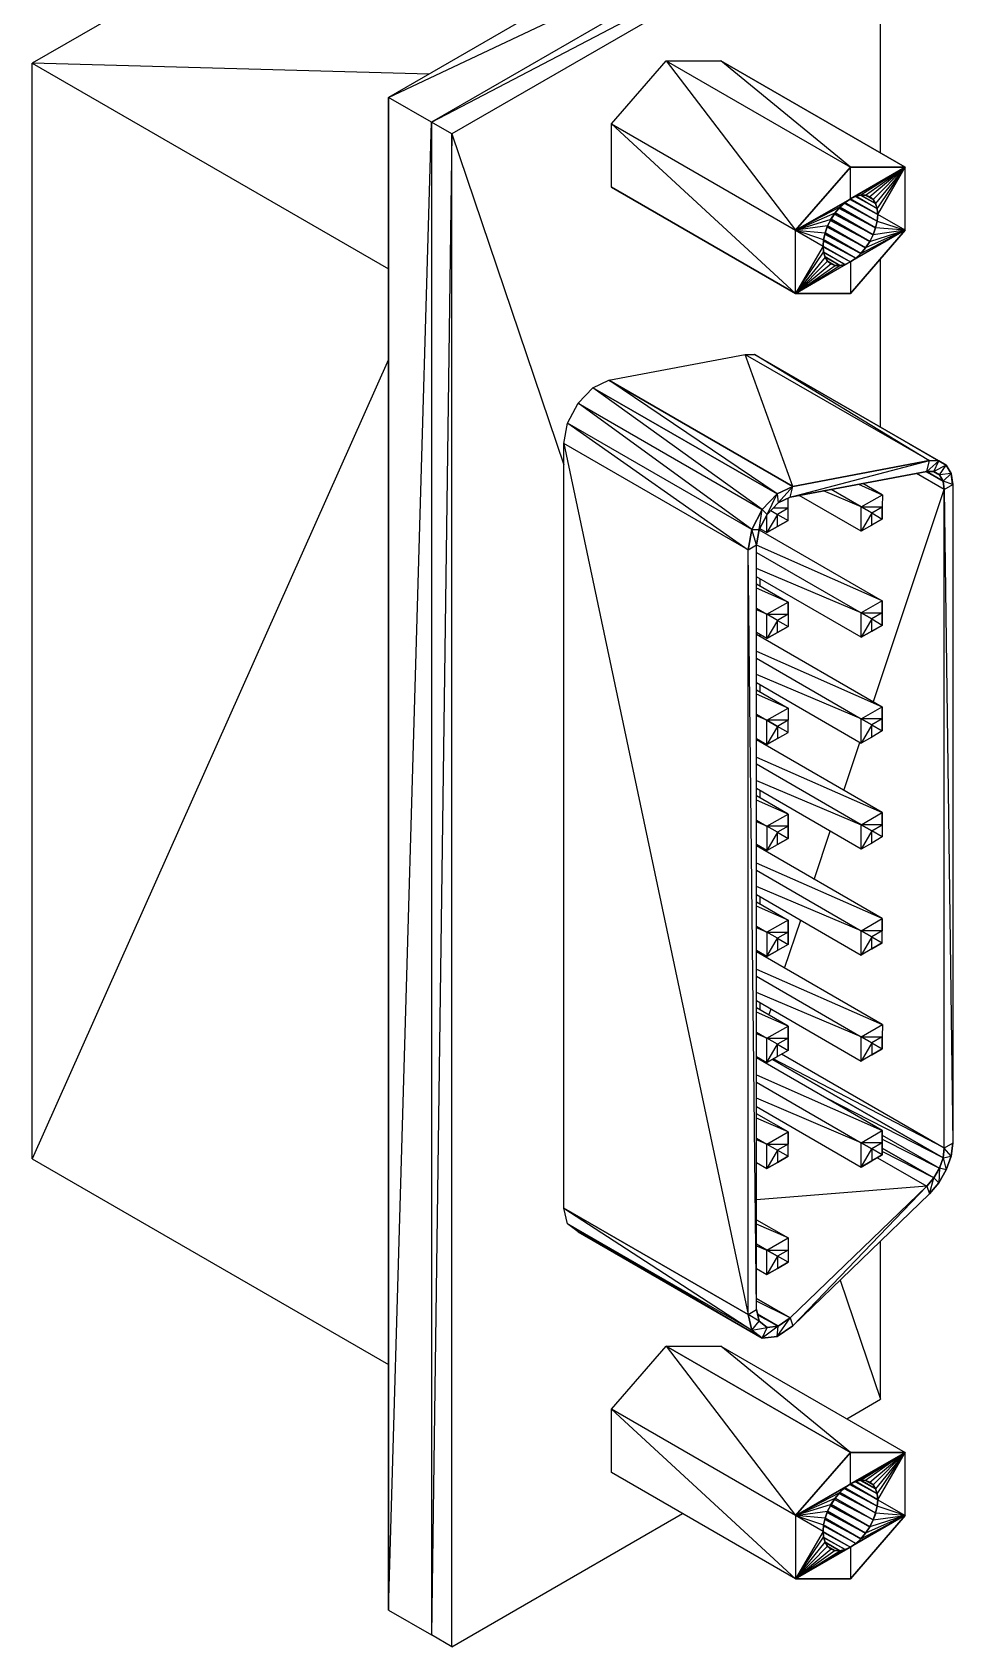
# Model space of a CAD drawing. Header units: millimetres. Extents: x -3 to 395, y 18 to 269.
# Drawn here: x 363.73 to 383.36, y 17.91 to 52.35 of the extents above; entities that cross this region are included whole.
import ezdxf

# ---------------------------------------------------------------- set-up
doc = ezdxf.new("R2010")
doc.units = ezdxf.units.MM

msp = doc.modelspace()

# ---------------------------------------------------------------- linework, layer by layer
at = {"color": 7, "linetype": 'Continuous', "lineweight": 25}
for p, q in [((371.276, 56.043), (363.734, 51.689)), ((371.33, 50.96), (381.386, 55.71)), ((379.557, 55.71), (371.33, 50.96)), ((381.386, 55.71), (372.244, 50.433)), ((372.244, 50.433), (381.822, 55.458)), ((381.822, 55.458), (372.68, 50.181)), ((381.822, 49.777), (381.822, 55.458)), ((363.734, 51.689), (371.33, 47.304)), ((363.734, 28.314), (363.734, 51.689)), ((372.196, 51.46), (363.734, 51.689)), ((376.084, 50.394), (377.251, 51.741)), ((377.251, 51.741), (380.012, 48.126)), ((377.251, 51.741), (381.179, 49.474)), ((377.252, 51.741), (378.419, 51.741)), ((382.347, 49.474), (378.419, 51.741)), ((378.419, 51.741), (378.419, 51.741)), ((381.179, 49.474), (378.419, 51.741)), ((378.419, 51.741), (382.346, 49.474)), ((371.33, 50.96), (371.33, 46.512)), ((372.244, 50.433), (371.33, 50.96)), ((371.33, 18.689), (371.33, 50.96)), ((371.33, 18.689), (372.244, 50.433)), ((372.68, 50.181), (372.244, 50.433)), ((372.244, 50.433), (372.244, 18.161)), ((380.012, 46.778), (376.084, 50.394)), ((376.084, 50.394), (380.012, 48.126)), ((376.084, 49.045), (376.084, 50.394)), ((372.68, 50.181), (372.244, 18.161)), ((372.68, 50.181), (375.069, 43.126)), ((372.68, 17.909), (372.68, 50.181)), ((380.012, 48.126), (381.18, 49.474)), ((381.179, 49.474), (380.012, 48.126)), ((381.18, 49.474), (381.179, 49.474)), ((381.18, 49.474), (381.179, 49.474)), ((382.347, 49.474), (381.18, 48.8)), ((381.18, 48.8), (381.18, 49.474)), ((381.18, 49.474), (382.347, 49.474)), ((382.347, 49.473), (381.18, 49.474)), ((382.347, 49.474), (381.293, 48.853)), ((382.347, 49.474), (381.403, 48.877)), ((381.503, 48.873), (382.347, 49.474)), ((382.347, 49.474), (381.592, 48.84)), ((381.665, 48.78), (382.347, 49.474)), ((382.347, 49.474), (381.718, 48.695)), ((381.752, 48.587), (382.347, 49.474)), ((381.763, 48.462), (382.347, 49.474)), ((382.347, 49.474), (382.346, 49.474)), ((382.347, 48.126), (382.347, 49.474)), ((376.084, 49.045), (380.012, 46.777)), ((376.088, 49.043), (376.084, 49.045)), ((380.012, 46.778), (376.084, 49.045)), ((376.085, 49.045), (376.084, 49.045)), ((380.707, 48.928), (380.707, 48.928)), ((380.707, 48.928), (380.707, 48.928)), ((380.715, 48.937), (380.715, 48.937)), ((380.791, 49.024), (380.79, 49.025)), ((380.797, 49.032), (380.797, 49.032)), ((380.859, 49.103), (380.859, 49.104)), ((380.865, 49.11), (380.864, 49.11)), ((380.91, 49.162), (380.91, 49.162)), ((380.914, 49.167), (380.914, 49.167)), ((380.941, 49.198), (380.941, 49.198)), ((380.942, 49.2), (380.942, 49.2)), ((380.951, 49.21), (380.952, 49.21)), ((380.951, 49.21), (380.951, 49.21)), ((380.012, 48.126), (381.18, 48.8)), ((381.066, 48.721), (380.012, 48.126)), ((380.956, 48.619), (380.012, 48.126)), ((380.401, 48.575), (380.401, 48.575)), ((380.401, 48.575), (380.401, 48.575)), ((380.411, 48.586), (380.411, 48.586)), ((380.509, 48.699), (380.509, 48.699)), ((380.518, 48.709), (380.518, 48.71)), ((380.612, 48.818), (380.612, 48.818)), ((380.612, 48.818), (380.612, 48.818)), ((380.62, 48.828), (380.62, 48.828)), ((380.855, 48.499), (380.956, 48.619)), ((380.956, 48.619), (380.855, 48.499)), ((380.936, 48.595), (381.718, 48.178)), ((381.066, 48.721), (380.956, 48.619)), ((380.956, 48.619), (381.066, 48.721)), ((381.718, 48.178), (380.956, 48.619)), ((380.956, 48.619), (381.718, 48.178)), ((381.046, 48.702), (381.752, 48.324)), ((381.752, 48.324), (381.065, 48.721)), ((381.065, 48.721), (381.752, 48.324)), ((381.18, 48.8), (381.066, 48.721)), ((381.066, 48.721), (381.18, 48.8)), ((381.161, 48.787), (381.763, 48.462)), ((381.179, 48.8), (381.18, 48.8)), ((381.179, 48.8), (381.18, 48.8)), ((381.763, 48.462), (381.179, 48.799)), ((381.179, 48.799), (381.763, 48.462)), ((381.293, 48.853), (381.18, 48.8)), ((381.18, 48.8), (381.293, 48.853)), ((381.748, 48.59), (381.279, 48.846)), ((381.403, 48.877), (381.293, 48.853)), ((381.293, 48.853), (381.403, 48.877)), ((381.293, 48.853), (381.293, 48.853)), ((381.293, 48.853), (381.293, 48.853)), ((381.752, 48.587), (381.293, 48.852)), ((381.393, 48.875), (381.717, 48.695)), ((381.718, 48.695), (381.402, 48.877)), ((381.503, 48.873), (381.403, 48.877)), ((381.403, 48.877), (381.403, 48.877)), ((381.403, 48.877), (381.503, 48.873)), ((381.403, 48.877), (381.403, 48.877)), ((381.664, 48.78), (381.498, 48.874)), ((381.592, 48.84), (381.503, 48.873)), ((381.503, 48.873), (381.664, 48.78)), ((381.503, 48.873), (381.592, 48.84)), ((381.503, 48.873), (381.503, 48.873)), ((381.503, 48.873), (381.503, 48.873)), ((381.665, 48.78), (381.505, 48.872)), ((381.592, 48.841), (381.665, 48.78)), ((381.665, 48.78), (381.592, 48.84)), ((381.664, 48.78), (381.718, 48.695)), ((381.718, 48.695), (381.665, 48.78)), ((381.718, 48.695), (381.752, 48.587)), ((381.752, 48.587), (381.718, 48.695)), ((381.752, 48.587), (381.763, 48.462)), ((381.763, 48.462), (381.752, 48.587)), ((380.012, 48.126), (380.855, 48.499)), ((380.012, 48.126), (380.767, 48.364)), ((380.694, 48.22), (380.012, 48.126)), ((380.095, 48.222), (380.095, 48.222)), ((380.095, 48.222), (380.095, 48.222)), ((380.107, 48.236), (380.107, 48.236)), ((380.19, 48.332), (380.19, 48.332)), ((380.202, 48.345), (380.202, 48.345)), ((380.294, 48.451), (380.294, 48.451)), ((380.294, 48.451), (380.294, 48.451)), ((380.304, 48.463), (380.304, 48.463)), ((380.64, 48.072), (380.694, 48.22)), ((380.694, 48.22), (380.64, 48.072)), ((380.694, 48.22), (380.767, 48.364)), ((380.767, 48.364), (380.694, 48.22)), ((380.694, 48.22), (381.503, 47.752)), ((380.694, 48.22), (380.694, 48.22)), ((380.694, 48.22), (380.694, 48.22)), ((381.503, 47.752), (380.694, 48.22)), ((381.592, 47.887), (380.751, 48.334)), ((380.766, 48.364), (380.855, 48.499)), ((380.855, 48.499), (380.767, 48.364)), ((380.767, 48.364), (381.592, 47.887)), ((381.592, 47.887), (380.767, 48.364)), ((381.664, 48.032), (380.837, 48.471)), ((380.855, 48.499), (381.664, 48.032)), ((380.855, 48.499), (380.855, 48.499)), ((380.855, 48.499), (380.855, 48.499)), ((381.665, 48.031), (380.855, 48.499)), ((381.117, 48.348), (381.117, 48.348)), ((381.565, 48.267), (381.565, 48.267)), ((381.718, 48.178), (381.752, 48.324)), ((381.752, 48.324), (381.718, 48.178)), ((381.763, 48.462), (381.752, 48.324)), ((381.752, 48.324), (381.763, 48.462)), ((381.752, 48.324), (382.347, 48.126)), ((382.347, 48.126), (381.763, 48.462)), ((380.012, 48.126), (380.596, 47.788)), ((380.012, 46.778), (380.012, 48.126)), ((380.012, 48.126), (380.64, 48.072)), ((380.607, 47.926), (380.012, 48.126)), ((380.596, 47.788), (380.607, 47.926)), ((380.607, 47.926), (380.596, 47.788)), ((380.605, 47.903), (381.293, 47.531)), ((380.64, 48.072), (380.607, 47.926)), ((380.607, 47.926), (380.64, 48.072)), ((381.293, 47.531), (380.607, 47.927)), ((380.607, 47.927), (381.293, 47.531)), ((380.607, 47.926), (380.607, 47.926)), ((380.634, 48.045), (381.403, 47.632)), ((381.403, 47.632), (380.64, 48.073)), ((380.64, 48.073), (381.403, 47.632)), ((380.64, 48.072), (380.64, 48.072)), ((381.503, 47.752), (380.683, 48.19)), ((381.179, 46.778), (382.347, 48.126)), ((382.347, 48.126), (381.18, 47.452)), ((382.347, 48.126), (381.18, 46.777)), ((381.293, 47.531), (382.347, 48.126)), ((381.403, 47.632), (382.347, 48.126)), ((382.347, 48.126), (381.503, 47.752)), ((381.503, 47.752), (381.592, 47.887)), ((381.592, 47.887), (381.503, 47.752)), ((381.592, 47.887), (382.347, 48.126)), ((381.664, 48.032), (381.592, 47.887)), ((381.592, 47.887), (381.665, 48.031)), ((381.665, 48.031), (381.718, 48.178)), ((381.718, 48.178), (381.665, 48.031)), ((382.347, 48.126), (381.665, 48.031)), ((382.347, 48.126), (381.718, 48.178)), ((380.596, 47.788), (380.012, 46.778)), ((380.012, 46.778), (380.607, 47.663)), ((380.64, 47.556), (380.012, 46.778)), ((380.596, 47.789), (381.18, 47.452)), ((380.607, 47.663), (380.596, 47.788)), ((380.596, 47.788), (380.596, 47.788)), ((380.596, 47.788), (380.607, 47.663)), ((380.596, 47.788), (380.596, 47.788)), ((380.597, 47.771), (381.18, 47.452)), ((380.607, 47.664), (381.066, 47.399)), ((380.64, 47.556), (380.607, 47.663)), ((380.607, 47.663), (380.64, 47.556)), ((381.066, 47.399), (380.61, 47.652)), ((380.956, 47.374), (380.64, 47.557)), ((380.64, 47.556), (380.956, 47.374)), ((380.694, 47.471), (380.64, 47.556)), ((380.64, 47.556), (380.694, 47.471)), ((380.955, 47.374), (380.644, 47.55)), ((381.18, 47.452), (381.293, 47.531)), ((381.293, 47.53), (381.18, 47.452)), ((381.403, 47.632), (381.293, 47.531)), ((381.293, 47.531), (381.403, 47.632)), ((381.504, 47.752), (381.403, 47.632)), ((381.403, 47.632), (381.503, 47.752)), ((380.012, 46.778), (380.694, 47.471)), ((381.18, 47.452), (380.012, 46.778)), ((380.767, 47.411), (380.012, 46.778)), ((380.012, 46.778), (381.066, 47.399)), ((380.012, 46.778), (380.855, 47.378)), ((380.012, 46.778), (380.956, 47.374)), ((380.693, 47.472), (380.855, 47.378)), ((380.766, 47.411), (380.694, 47.471)), ((380.694, 47.471), (380.767, 47.411)), ((380.855, 47.378), (380.695, 47.47)), ((380.855, 47.378), (380.767, 47.411)), ((380.767, 47.411), (380.855, 47.378)), ((380.855, 47.378), (380.853, 47.379)), ((380.956, 47.374), (380.855, 47.378)), ((380.855, 47.378), (380.956, 47.374)), ((380.956, 47.374), (381.066, 47.399)), ((381.066, 47.399), (380.956, 47.374)), ((381.066, 47.399), (381.18, 47.452)), ((381.18, 47.452), (381.066, 47.399)), ((381.066, 47.399), (381.066, 47.399)), ((381.18, 47.452), (381.179, 47.452)), ((381.18, 47.452), (381.18, 46.777)), ((381.822, 43.925), (381.822, 47.52)), ((371.33, 46.512), (371.33, 23.138)), ((381.18, 46.777), (380.012, 46.778)), ((380.012, 46.777), (381.18, 46.777)), ((376.028, 44.93), (378.938, 45.48)), ((379.956, 42.663), (378.938, 45.48)), ((378.938, 45.48), (382.866, 43.212)), ((378.939, 45.479), (379.138, 45.474)), ((383.066, 43.207), (379.138, 45.475)), ((379.138, 45.475), (379.164, 45.459)), ((382.856, 43.218), (379.138, 45.474)), ((379.138, 45.474), (383.065, 43.207)), ((371.33, 45.368), (363.734, 28.314)), ((375.688, 44.768), (376.028, 44.93)), ((376.028, 44.93), (379.956, 42.663)), ((379.616, 42.501), (376.028, 44.93)), ((379.956, 42.663), (376.028, 44.93)), ((375.149, 44.01), (375.372, 44.437)), ((375.372, 44.437), (375.688, 44.768)), ((379.077, 41.742), (375.372, 44.437)), ((375.372, 44.437), (379.3, 42.17)), ((379.3, 42.17), (375.688, 44.768)), ((375.688, 44.768), (379.616, 42.501)), ((379.616, 42.501), (375.688, 44.768)), ((375.506, 44.36), (375.506, 44.36)), ((375.069, 43.581), (375.15, 44.01)), ((379.077, 41.742), (375.149, 44.01)), ((375.152, 44.009), (378.997, 41.313)), ((377.271, 43.855), (377.271, 43.855)), ((375.069, 27.268), (375.069, 43.581)), ((375.069, 43.581), (378.997, 25)), ((378.997, 41.313), (375.069, 43.581)), ((382.441, 43.568), (383.066, 43.207)), ((379.899, 42.433), (382.866, 43.212)), ((382.866, 43.212), (379.956, 42.663)), ((379.956, 42.663), (382.866, 43.212)), ((382.524, 43.147), (382.524, 43.147)), ((382.531, 43.148), (382.53, 43.149)), ((382.631, 43.168), (382.631, 43.168)), ((382.631, 43.168), (382.632, 43.168)), ((382.809, 42.983), (382.866, 43.212)), ((382.809, 42.983), (383.066, 43.207)), ((382.82, 43.203), (382.82, 43.203)), ((382.857, 43.21), (382.857, 43.21)), ((382.866, 43.212), (383.066, 43.207)), ((383.066, 43.207), (382.866, 43.212)), ((382.866, 43.212), (382.866, 43.212)), ((382.866, 43.212), (382.866, 43.212)), ((382.959, 42.978), (383.066, 43.207)), ((383.225, 43.113), (382.959, 42.978)), ((383.066, 43.207), (383.225, 43.113)), ((383.225, 43.113), (383.066, 43.207)), ((383.079, 42.908), (383.225, 43.113)), ((383.218, 43.117), (383.225, 43.113)), ((383.326, 42.939), (383.225, 43.113)), ((383.225, 43.113), (383.326, 42.939)), ((382.809, 42.983), (379.899, 42.433)), ((379.899, 42.434), (382.809, 42.983)), ((381.355, 42.708), (381.861, 42.485)), ((381.861, 42.485), (381.445, 42.725)), ((383.182, 42.598), (382.588, 42.941)), ((383.156, 42.777), (382.781, 42.978)), ((383.156, 42.777), (382.802, 42.982)), ((382.802, 42.981), (383.156, 42.777)), ((382.808, 42.982), (382.807, 42.982)), ((382.807, 42.982), (382.808, 42.982)), ((382.808, 42.982), (382.959, 42.978)), ((382.959, 42.978), (382.809, 42.983)), ((382.953, 42.978), (383.039, 42.93)), ((383.079, 42.908), (382.956, 42.978)), ((382.959, 42.978), (383.079, 42.908)), ((383.079, 42.908), (382.959, 42.978)), ((383.326, 42.939), (383.079, 42.908)), ((383.079, 42.908), (383.156, 42.777)), ((383.156, 42.777), (383.079, 42.908)), ((383.156, 42.777), (383.326, 42.939)), ((383.362, 42.702), (383.156, 42.777)), ((383.156, 42.777), (383.182, 42.598)), ((383.182, 42.598), (383.156, 42.777)), ((383.361, 42.702), (383.326, 42.939)), ((383.326, 42.939), (383.362, 42.702)), ((378.952, 42.371), (378.952, 42.37)), ((379.616, 42.501), (379.3, 42.17)), ((379.3, 42.17), (379.616, 42.501)), ((379.405, 42.062), (379.616, 42.501)), ((379.956, 42.663), (379.616, 42.501)), ((379.616, 42.501), (379.956, 42.663)), ((379.616, 42.501), (379.643, 42.311)), ((379.956, 42.663), (379.643, 42.311)), ((379.643, 42.311), (379.899, 42.433)), ((379.899, 42.433), (379.643, 42.311)), ((379.85, 42.195), (379.85, 42.409)), ((379.85, 41.935), (379.85, 42.409)), ((379.85, 42.195), (379.85, 42.409)), ((379.899, 42.433), (379.956, 42.663)), ((381.412, 41.707), (380.091, 42.469)), ((381.412, 42.225), (380.607, 42.567)), ((381.412, 42.225), (380.768, 42.597)), ((381.413, 42.226), (381.862, 42.485)), ((381.673, 38.072), (383.182, 42.598)), ((381.862, 42.485), (381.861, 42.226)), ((383.182, 42.598), (383.362, 42.702)), ((383.182, 28.547), (383.182, 42.598)), ((383.182, 42.598), (383.362, 28.651)), ((383.362, 42.702), (383.362, 28.651)), ((379.077, 41.742), (379.3, 42.17)), ((379.3, 42.17), (379.077, 41.742)), ((379.237, 41.74), (379.3, 42.17)), ((379.237, 41.74), (379.405, 42.062)), ((379.405, 42.062), (379.237, 41.74)), ((379.281, 42.133), (379.281, 42.133)), ((379.286, 42.143), (379.286, 42.143)), ((379.3, 42.17), (379.405, 42.062)), ((379.3, 42.17), (379.3, 42.17)), ((379.625, 42.065), (379.401, 41.676)), ((379.401, 41.676), (379.401, 42.054)), ((379.643, 42.311), (379.405, 42.062)), ((379.405, 42.062), (379.643, 42.311)), ((379.405, 42.062), (379.405, 42.062)), ((379.405, 42.062), (379.405, 42.062)), ((379.485, 42.146), (379.625, 42.065)), ((379.85, 42.195), (379.532, 42.195)), ((379.85, 42.195), (379.625, 42.065)), ((379.625, 42.065), (379.85, 41.935)), ((379.625, 41.805), (379.625, 42.065)), ((379.643, 42.311), (379.643, 42.311)), ((379.643, 42.311), (379.643, 42.311)), ((379.85, 41.935), (379.85, 42.195)), ((381.413, 42.226), (381.412, 42.225)), ((381.412, 42.225), (381.636, 42.096)), ((381.412, 41.706), (381.412, 42.225)), ((381.6, 42.117), (381.412, 42.225)), ((381.412, 42.225), (381.412, 42.225)), ((381.636, 42.096), (381.412, 41.706)), ((381.413, 42.226), (381.861, 42.226)), ((381.636, 42.096), (381.413, 42.226)), ((381.636, 42.096), (381.861, 42.226)), ((381.636, 42.096), (381.861, 41.966)), ((381.636, 41.836), (381.636, 42.096)), ((381.861, 42.226), (381.861, 41.966)), ((381.861, 41.966), (381.861, 42.226)), ((378.997, 41.313), (379.077, 41.742)), ((379.078, 41.742), (378.997, 41.313)), ((379.077, 41.742), (379.237, 41.74)), ((379.177, 41.417), (379.077, 41.742)), ((379.113, 41.811), (379.113, 41.811)), ((379.119, 41.821), (379.119, 41.821)), ((379.237, 41.74), (379.177, 41.417)), ((379.177, 41.417), (379.237, 41.74)), ((379.237, 41.739), (381.861, 40.224)), ((379.25, 41.764), (379.401, 41.676)), ((379.254, 41.729), (379.254, 41.761)), ((379.401, 41.676), (379.625, 41.805)), ((379.625, 41.805), (379.401, 41.676)), ((379.625, 41.805), (379.401, 41.676)), ((379.625, 41.805), (379.85, 41.935)), ((379.85, 41.935), (379.625, 41.805)), ((379.85, 41.936), (379.85, 41.935)), ((379.85, 41.935), (379.85, 41.935)), ((379.85, 41.935), (379.85, 41.935)), ((381.636, 41.836), (381.412, 41.706)), ((381.625, 41.83), (381.636, 41.836)), ((381.861, 41.966), (381.636, 41.836)), ((381.861, 41.966), (381.636, 41.836)), ((381.861, 41.966), (381.861, 41.966)), ((381.861, 41.966), (381.861, 41.966)), ((378.997, 41.313), (379.177, 41.417)), ((379.177, 25.104), (379.177, 41.417)), ((381.861, 40.224), (379.177, 41.41)), ((379.177, 25.104), (378.997, 41.313)), ((378.997, 25), (378.997, 41.313)), ((379.177, 41.256), (381.412, 39.965)), ((381.412, 39.965), (379.177, 40.913)), ((381.412, 39.447), (379.177, 40.737)), ((379.254, 40.537), (379.254, 40.693)), ((379.177, 40.581), (379.85, 40.193)), ((379.85, 40.193), (379.177, 40.49)), ((379.177, 40.063), (379.401, 39.934)), ((379.401, 39.934), (379.177, 40.029)), ((379.401, 39.934), (379.85, 40.193)), ((379.85, 40.193), (379.85, 39.934)), ((379.85, 40.193), (379.85, 39.675)), ((379.85, 39.934), (379.85, 40.193)), ((381.861, 40.224), (381.412, 39.965)), ((381.412, 39.965), (381.861, 39.965)), ((381.636, 39.835), (381.412, 39.965)), ((381.435, 39.952), (381.412, 39.965)), ((381.412, 39.965), (381.636, 39.835)), ((381.412, 39.446), (381.412, 39.965)), ((381.412, 39.965), (381.412, 39.965)), ((381.861, 39.965), (381.636, 39.835)), ((381.861, 40.224), (381.861, 39.965)), ((381.861, 39.705), (381.861, 40.224)), ((381.861, 40.224), (381.861, 39.965)), ((381.861, 39.965), (381.861, 39.705)), ((379.401, 39.934), (379.85, 39.934)), ((379.625, 39.804), (379.401, 39.934)), ((379.401, 39.415), (379.401, 39.934)), ((379.625, 39.804), (379.401, 39.415)), ((379.85, 39.934), (379.625, 39.804)), ((379.625, 39.545), (379.625, 39.804)), ((379.625, 39.804), (379.85, 39.675)), ((379.625, 39.545), (379.85, 39.675)), ((379.85, 39.675), (379.625, 39.545)), ((379.85, 39.934), (379.85, 39.675)), ((379.85, 39.675), (379.85, 39.675)), ((379.85, 39.675), (379.85, 39.675)), ((379.85, 39.675), (379.85, 39.675)), ((381.636, 39.835), (381.412, 39.446)), ((381.636, 39.575), (381.636, 39.835)), ((381.636, 39.835), (381.861, 39.705)), ((381.862, 39.705), (381.636, 39.575)), ((381.636, 39.575), (381.861, 39.705)), ((381.861, 39.706), (381.861, 39.705)), ((381.861, 39.705), (381.862, 39.705)), ((381.862, 39.705), (381.861, 39.705)), ((379.401, 39.415), (379.177, 39.544)), ((379.177, 39.513), (381.861, 37.963)), ((379.254, 39.468), (379.254, 39.5)), ((379.401, 39.415), (379.625, 39.545)), ((379.625, 39.545), (379.401, 39.415)), ((381.636, 39.575), (381.412, 39.446)), ((381.413, 39.446), (381.636, 39.575)), ((381.636, 39.575), (381.413, 39.446)), ((379.177, 39.149), (381.861, 37.963)), ((379.177, 38.995), (381.412, 37.704)), ((381.412, 37.704), (379.177, 38.652)), ((379.177, 38.476), (381.412, 37.186)), ((379.177, 38.32), (379.85, 37.932)), ((379.254, 38.276), (379.254, 38.432)), ((379.85, 37.932), (379.177, 38.229)), ((379.401, 37.673), (379.85, 37.932)), ((379.85, 37.932), (379.85, 37.673)), ((381.412, 37.704), (381.861, 37.963)), ((381.861, 37.963), (381.861, 37.704)), ((381.861, 37.963), (381.861, 37.445)), ((381.861, 37.704), (381.861, 37.963)), ((379.177, 37.802), (379.401, 37.673)), ((379.401, 37.673), (379.177, 37.768)), ((379.85, 37.673), (379.401, 37.673)), ((379.401, 37.673), (379.625, 37.544)), ((379.401, 37.154), (379.401, 37.673)), ((379.625, 37.544), (379.401, 37.673)), ((379.401, 37.673), (379.401, 37.673)), ((379.625, 37.544), (379.401, 37.154)), ((379.85, 37.673), (379.625, 37.544)), ((379.85, 37.414), (379.625, 37.544)), ((379.625, 37.544), (379.625, 37.284)), ((379.85, 37.414), (379.85, 37.673)), ((379.85, 37.414), (379.85, 37.673)), ((381.861, 37.704), (381.412, 37.704)), ((381.412, 37.704), (381.636, 37.574)), ((381.412, 37.185), (381.412, 37.704)), ((381.435, 37.691), (381.412, 37.704)), ((381.412, 37.704), (381.412, 37.704)), ((381.636, 37.574), (381.412, 37.704)), ((381.636, 37.574), (381.412, 37.185)), ((381.861, 37.704), (381.636, 37.574)), ((381.636, 37.315), (381.636, 37.574)), ((381.636, 37.574), (381.861, 37.445)), ((381.861, 37.445), (381.861, 37.704)), ((379.177, 37.283), (379.401, 37.154)), ((381.861, 35.703), (379.177, 37.253)), ((379.254, 37.208), (379.254, 37.239)), ((379.401, 37.154), (379.625, 37.284)), ((379.625, 37.284), (379.401, 37.154)), ((379.625, 37.284), (379.85, 37.414)), ((379.625, 37.284), (379.85, 37.414)), ((379.85, 37.414), (379.85, 37.414)), ((379.85, 37.414), (379.85, 37.414)), ((379.85, 37.414), (379.85, 37.414)), ((381.042, 36.176), (381.383, 37.202)), ((381.636, 37.315), (381.412, 37.185)), ((381.625, 37.309), (381.636, 37.315)), ((381.861, 37.445), (381.636, 37.315)), ((381.861, 37.445), (381.636, 37.315)), ((381.861, 37.445), (381.861, 37.445)), ((381.861, 37.445), (381.861, 37.445)), ((379.177, 36.889), (381.861, 35.703)), ((381.412, 35.444), (379.177, 36.734)), ((379.177, 36.391), (381.412, 35.444)), ((381.412, 34.925), (379.177, 36.215)), ((379.254, 36.016), (379.254, 36.171)), ((379.85, 35.672), (379.177, 36.06)), ((379.85, 35.672), (379.177, 35.969)), ((379.177, 35.542), (379.401, 35.413)), ((379.401, 35.413), (379.177, 35.507)), ((379.401, 35.413), (379.85, 35.672)), ((379.85, 35.672), (379.85, 35.412)), ((379.85, 35.412), (379.85, 35.672)), ((379.85, 35.154), (379.85, 35.672)), ((381.412, 35.444), (381.861, 35.703)), ((381.861, 35.703), (381.861, 35.444)), ((381.861, 35.703), (381.861, 35.184)), ((381.861, 35.444), (381.861, 35.703)), ((379.85, 35.412), (379.401, 35.413)), ((379.401, 35.413), (379.401, 34.894)), ((379.625, 35.283), (379.401, 35.413)), ((379.625, 35.283), (379.401, 34.894)), ((379.85, 35.412), (379.625, 35.283)), ((379.625, 35.024), (379.625, 35.283)), ((379.625, 35.283), (379.85, 35.154)), ((379.85, 35.154), (379.625, 35.024)), ((379.625, 35.024), (379.85, 35.153)), ((379.85, 35.412), (379.85, 35.154)), ((379.85, 35.153), (379.85, 35.154)), ((379.85, 35.153), (379.85, 35.154)), ((380.409, 34.28), (380.751, 35.306)), ((381.861, 35.444), (381.412, 35.444)), ((381.412, 35.444), (381.412, 35.444)), ((381.412, 35.444), (381.636, 35.314)), ((381.412, 34.924), (381.412, 35.444)), ((381.636, 35.314), (381.412, 35.444)), ((381.636, 35.314), (381.412, 34.924)), ((381.636, 35.314), (381.861, 35.444)), ((381.861, 35.184), (381.636, 35.314)), ((381.636, 35.054), (381.636, 35.314)), ((381.861, 35.184), (381.636, 35.054)), ((381.861, 35.184), (381.636, 35.054)), ((381.861, 35.444), (381.861, 35.184)), ((381.861, 35.184), (381.861, 35.184)), ((381.861, 35.184), (381.861, 35.184)), ((379.401, 34.894), (379.177, 35.023)), ((381.861, 33.442), (379.177, 34.992)), ((379.254, 34.947), (379.254, 34.979)), ((379.401, 34.894), (379.625, 35.024)), ((379.401, 34.894), (379.625, 35.024)), ((381.636, 35.054), (381.412, 34.924)), ((381.625, 35.048), (381.636, 35.054)), ((381.861, 33.442), (379.177, 34.628)), ((379.177, 34.473), (381.412, 33.183)), ((381.412, 33.183), (379.177, 34.13)), ((379.177, 33.955), (381.412, 32.665)), ((379.177, 33.799), (379.85, 33.411)), ((379.254, 33.755), (379.254, 33.91)), ((379.85, 33.411), (379.177, 33.708)), ((379.85, 33.411), (379.401, 33.152)), ((379.777, 32.384), (380.12, 33.411)), ((379.85, 33.411), (379.85, 33.151)), ((379.85, 33.151), (379.85, 33.411)), ((379.85, 32.893), (379.85, 33.411)), ((381.412, 33.183), (381.861, 33.442)), ((381.861, 33.442), (381.861, 33.183)), ((381.861, 32.924), (381.861, 33.442)), ((381.861, 33.183), (381.861, 33.442)), ((379.177, 33.281), (379.401, 33.152)), ((379.401, 33.152), (379.177, 33.246)), ((379.401, 33.152), (379.85, 33.151)), ((379.625, 33.022), (379.401, 33.152)), ((379.401, 33.152), (379.401, 32.633)), ((379.85, 33.151), (379.625, 33.022)), ((379.85, 33.151), (379.85, 32.893)), ((381.435, 33.17), (381.412, 33.183)), ((381.412, 33.183), (381.412, 33.183)), ((381.412, 33.183), (381.636, 33.053)), ((381.412, 32.664), (381.412, 33.183)), ((381.861, 33.183), (381.412, 33.183)), ((381.636, 33.053), (381.412, 33.183)), ((381.861, 33.183), (381.636, 33.053)), ((381.861, 32.924), (381.861, 33.183)), ((379.401, 32.633), (379.177, 32.762)), ((381.861, 31.181), (379.177, 32.731)), ((379.401, 32.633), (379.625, 33.022)), ((379.625, 32.763), (379.401, 32.633)), ((379.401, 32.633), (379.625, 32.763)), ((379.625, 33.022), (379.625, 32.763)), ((379.625, 33.022), (379.85, 32.893)), ((379.85, 32.893), (379.625, 32.763)), ((379.85, 32.892), (379.625, 32.763)), ((379.85, 32.893), (379.85, 32.892)), ((379.85, 32.892), (379.85, 32.893)), ((381.636, 33.053), (381.412, 32.664)), ((381.636, 32.794), (381.412, 32.664)), ((381.625, 32.788), (381.636, 32.794)), ((381.636, 32.794), (381.636, 33.053)), ((381.636, 33.053), (381.861, 32.924)), ((381.861, 32.924), (381.636, 32.794)), ((381.636, 32.794), (381.861, 32.924)), ((381.861, 32.924), (381.861, 32.924)), ((381.861, 32.924), (381.861, 32.924)), ((379.254, 32.686), (379.254, 32.718)), ((379.177, 32.367), (381.861, 31.181)), ((379.177, 32.212), (381.412, 30.922)), ((381.412, 30.922), (379.177, 31.869)), ((379.177, 31.694), (381.412, 30.404)), ((379.85, 31.151), (379.177, 31.539)), ((379.85, 31.151), (379.177, 31.448)), ((379.254, 31.495), (379.254, 31.649)), ((379.444, 31.385), (379.487, 31.515)), ((379.177, 31.021), (379.401, 30.892)), ((379.401, 30.892), (379.85, 31.151)), ((379.85, 30.891), (379.85, 31.151)), ((379.85, 30.632), (379.85, 31.151)), ((379.85, 31.151), (379.85, 30.891)), ((381.413, 30.922), (381.862, 31.181)), ((381.862, 31.181), (381.861, 30.922)), ((379.401, 30.892), (379.177, 30.986)), ((379.401, 30.892), (379.85, 30.891)), ((379.625, 30.762), (379.401, 30.892)), ((379.401, 30.373), (379.401, 30.892)), ((379.401, 30.373), (379.625, 30.762)), ((379.85, 30.891), (379.625, 30.762)), ((379.625, 30.502), (379.625, 30.762)), ((379.625, 30.762), (379.85, 30.632)), ((379.85, 30.891), (379.85, 30.632)), ((381.412, 30.922), (381.636, 30.793)), ((381.412, 30.403), (381.412, 30.922)), ((381.6, 30.814), (381.412, 30.922)), ((381.412, 30.922), (381.412, 30.922)), ((381.413, 30.922), (381.412, 30.922)), ((381.636, 30.793), (381.412, 30.403)), ((381.413, 30.922), (381.861, 30.922)), ((381.636, 30.793), (381.413, 30.922)), ((381.861, 30.922), (381.636, 30.793)), ((381.636, 30.793), (381.636, 30.533)), ((381.636, 30.793), (381.861, 30.663)), ((381.861, 30.663), (381.636, 30.533)), ((381.636, 30.533), (381.861, 30.663)), ((381.861, 30.922), (381.861, 30.663)), ((381.861, 30.663), (381.861, 30.922)), ((381.861, 30.663), (381.861, 30.663)), ((381.861, 30.663), (381.861, 30.663)), ((381.861, 30.663), (381.861, 30.663)), ((379.177, 30.502), (379.401, 30.373)), ((381.861, 28.921), (379.177, 30.471)), ((379.18, 30.469), (379.189, 30.495)), ((379.625, 30.502), (379.401, 30.373)), ((379.401, 30.372), (379.625, 30.502)), ((379.625, 30.502), (379.401, 30.372)), ((379.515, 30.439), (379.516, 30.439)), ((379.516, 30.439), (383.155, 28.338)), ((383.156, 28.338), (379.516, 30.439)), ((379.516, 30.439), (379.516, 30.439)), ((383.178, 28.549), (379.531, 30.448)), ((379.531, 30.448), (379.531, 30.448)), ((379.85, 30.632), (379.625, 30.502)), ((379.85, 30.632), (379.625, 30.502)), ((383.182, 28.547), (379.71, 30.551)), ((379.85, 30.632), (379.85, 30.632)), ((379.85, 30.632), (379.85, 30.632)), ((379.85, 30.632), (379.85, 30.631)), ((381.636, 30.533), (381.412, 30.403)), ((381.625, 30.527), (381.636, 30.533)), ((379.177, 30.107), (381.861, 28.921)), ((379.177, 29.952), (381.412, 28.662)), ((381.412, 28.662), (379.177, 29.609)), ((379.177, 29.434), (381.412, 28.143)), ((379.85, 28.89), (379.177, 29.278)), ((383.155, 28.338), (380.667, 29.61)), ((379.85, 28.89), (379.177, 29.187)), ((381.795, 29.123), (381.792, 29.125)), ((379.177, 28.76), (379.401, 28.631)), ((379.401, 28.631), (379.177, 28.725)), ((379.401, 28.631), (379.85, 28.89)), ((379.401, 28.631), (379.625, 28.501)), ((379.401, 28.112), (379.401, 28.631)), ((379.401, 28.631), (379.85, 28.63)), ((379.85, 28.63), (379.625, 28.501)), ((379.85, 28.371), (379.85, 28.89)), ((379.85, 28.89), (379.85, 28.63)), ((379.85, 28.89), (379.85, 28.63)), ((379.85, 28.371), (379.85, 28.63)), ((381.412, 28.662), (381.861, 28.921)), ((381.861, 28.661), (381.412, 28.662)), ((381.412, 28.662), (381.412, 28.661)), ((381.636, 28.532), (381.412, 28.662)), ((381.412, 28.662), (381.435, 28.649)), ((381.412, 28.661), (381.636, 28.532)), ((381.412, 28.143), (381.412, 28.661)), ((381.861, 28.661), (381.636, 28.532)), ((381.861, 28.921), (381.861, 28.661)), ((381.861, 28.921), (381.861, 28.661)), ((381.861, 28.402), (381.861, 28.921)), ((381.861, 28.821), (383.079, 28.118)), ((381.861, 28.738), (383.079, 28.118)), ((381.861, 28.661), (381.861, 28.402)), ((383.362, 28.651), (383.182, 28.547)), ((383.362, 28.651), (383.326, 28.372)), ((383.327, 28.372), (383.362, 28.651)), ((363.734, 28.314), (371.33, 23.93)), ((379.625, 28.501), (379.401, 28.112)), ((379.625, 28.242), (379.401, 28.112)), ((379.401, 28.112), (379.625, 28.242)), ((379.625, 28.501), (379.625, 28.242)), ((379.625, 28.501), (379.85, 28.371)), ((379.85, 28.371), (379.625, 28.242)), ((379.625, 28.242), (379.85, 28.371)), ((379.85, 28.371), (379.85, 28.371)), ((379.85, 28.371), (379.85, 28.371)), ((381.412, 28.143), (381.636, 28.532)), ((381.636, 28.272), (381.412, 28.143)), ((381.413, 28.143), (381.636, 28.272)), ((381.636, 28.272), (381.413, 28.143)), ((381.636, 28.532), (381.636, 28.272)), ((381.861, 28.402), (381.636, 28.532)), ((381.636, 28.272), (381.862, 28.402)), ((381.861, 28.402), (381.636, 28.272)), ((381.755, 28.34), (382.809, 27.732)), ((382.959, 27.91), (381.861, 28.544)), ((381.861, 28.543), (382.959, 27.91)), ((382.959, 27.91), (381.861, 28.472)), ((381.861, 28.403), (381.861, 28.402)), ((381.862, 28.402), (381.861, 28.402)), ((381.861, 28.402), (381.862, 28.402)), ((382.708, 28.332), (382.708, 28.332)), ((383.079, 28.118), (383.156, 28.338)), ((383.155, 28.338), (383.079, 28.118)), ((383.156, 28.338), (383.182, 28.547)), ((383.182, 28.547), (383.156, 28.338)), ((383.156, 28.338), (383.326, 28.372)), ((383.156, 28.338), (383.225, 28.081)), ((383.326, 28.372), (383.182, 28.547)), ((383.326, 28.372), (383.225, 28.081)), ((383.225, 28.081), (383.326, 28.372)), ((383.326, 28.373), (383.327, 28.372)), ((379.177, 28.241), (379.401, 28.112)), ((382.809, 27.731), (382.959, 27.91)), ((382.96, 27.909), (382.809, 27.731)), ((382.866, 27.568), (382.959, 27.91)), ((382.959, 27.91), (383.079, 28.118)), ((383.079, 28.118), (382.959, 27.91)), ((382.959, 27.91), (383.066, 27.804)), ((383.079, 28.118), (383.066, 27.804)), ((383.225, 28.081), (383.066, 27.804)), ((383.066, 27.804), (383.225, 28.081)), ((383.225, 28.081), (383.079, 28.118)), ((383.079, 28.118), (383.079, 28.118)), ((383.089, 28.147), (383.089, 28.147)), ((383.092, 28.157), (383.092, 28.157)), ((383.225, 28.081), (383.225, 28.081)), ((382.809, 27.732), (379.177, 27.444)), ((382.809, 27.732), (379.899, 24.922)), ((379.899, 24.922), (382.809, 27.731)), ((379.956, 24.758), (382.809, 27.731)), ((382.866, 27.568), (379.956, 24.758)), ((379.956, 24.758), (382.866, 27.568)), ((382.725, 27.65), (382.724, 27.65)), ((382.809, 27.731), (382.808, 27.732)), ((382.809, 27.731), (382.866, 27.568)), ((383.066, 27.804), (382.866, 27.568)), ((382.866, 27.568), (383.066, 27.804)), ((382.866, 27.568), (382.866, 27.568)), ((383.066, 27.804), (383.066, 27.804)), ((378.997, 25), (375.069, 27.268)), ((375.069, 27.268), (379.077, 24.664)), ((375.149, 26.931), (375.069, 27.268)), ((375.069, 27.268), (378.997, 25)), ((382.62, 27.549), (382.619, 27.549)), ((379.077, 24.664), (375.149, 26.931)), ((375.372, 26.761), (375.15, 26.931)), ((375.165, 26.922), (379.3, 24.493)), ((375.306, 27.131), (375.306, 27.131)), ((379.177, 27.017), (379.85, 26.629)), ((379.85, 26.629), (379.177, 26.926)), ((375.372, 26.761), (375.372, 26.761)), ((375.372, 26.761), (379.3, 24.493)), ((379.3, 24.493), (375.372, 26.761)), ((375.372, 26.761), (375.372, 26.761)), ((379.401, 26.37), (379.85, 26.629)), ((379.85, 26.629), (379.85, 26.37)), ((381.822, 23.187), (381.822, 26.56)), ((379.401, 26.37), (379.177, 26.499)), ((379.177, 26.464), (379.401, 26.37)), ((379.401, 26.37), (379.625, 26.241)), ((379.401, 25.851), (379.401, 26.37)), ((379.401, 26.37), (379.85, 26.37)), ((379.625, 26.241), (379.401, 26.37)), ((379.401, 26.37), (379.401, 26.37)), ((379.625, 26.241), (379.401, 25.851)), ((379.85, 26.37), (379.625, 26.241)), ((379.85, 26.11), (379.625, 26.241)), ((379.625, 26.241), (379.625, 25.981)), ((379.85, 26.37), (379.85, 26.11)), ((379.85, 26.37), (379.85, 26.11)), ((379.177, 25.98), (379.401, 25.851)), ((379.401, 25.851), (379.625, 25.981)), ((379.625, 25.981), (379.401, 25.851)), ((379.85, 26.11), (379.625, 25.981)), ((379.625, 25.981), (379.85, 26.11)), ((379.85, 26.11), (379.85, 26.11)), ((379.85, 26.11), (379.85, 26.11)), ((379.85, 26.11), (379.85, 26.11)), ((380.962, 25.729), (381.822, 23.187)), ((379.177, 25.338), (379.899, 24.922)), ((379.899, 24.922), (379.177, 25.338)), ((379.899, 24.922), (379.177, 25.283)), ((378.997, 25), (379.177, 25.104)), ((379.237, 24.851), (378.997, 25)), ((378.997, 25), (379.077, 24.664)), ((379.077, 24.664), (378.997, 25)), ((379, 24.988), (379.001, 24.987)), ((379.001, 24.987), (379, 24.987)), ((379.008, 24.954), (379.008, 24.954)), ((379.009, 24.951), (379.009, 24.951)), ((379.009, 24.95), (379.009, 24.95)), ((379.029, 24.866), (379.029, 24.866)), ((379.037, 24.832), (379.037, 24.832)), ((379.077, 24.664), (379.237, 24.851)), ((379.237, 24.851), (379.177, 25.104)), ((379.177, 25.104), (379.237, 24.851)), ((379.643, 24.748), (379.201, 25.003)), ((379.201, 25.002), (379.643, 24.748)), ((379.643, 24.748), (379.206, 24.983)), ((379.405, 24.722), (379.237, 24.851)), ((379.237, 24.851), (379.237, 24.851)), ((379.237, 24.851), (379.237, 24.851)), ((379.237, 24.851), (379.405, 24.722)), ((379.616, 24.527), (379.899, 24.922)), ((379.899, 24.922), (379.643, 24.748)), ((379.643, 24.748), (379.899, 24.922)), ((379.899, 24.922), (379.956, 24.758)), ((379.077, 24.664), (379.405, 24.722)), ((379.3, 24.493), (379.077, 24.664)), ((379.077, 24.664), (379.3, 24.493)), ((379.643, 24.748), (379.3, 24.493)), ((379.3, 24.493), (379.405, 24.722)), ((379.3, 24.493), (379.616, 24.527)), ((379.616, 24.527), (379.3, 24.493)), ((379.403, 24.723), (379.405, 24.722)), ((379.403, 24.723), (379.405, 24.722)), ((379.405, 24.722), (379.643, 24.748)), ((379.643, 24.747), (379.405, 24.722)), ((379.956, 24.758), (379.616, 24.527)), ((379.616, 24.527), (379.956, 24.758)), ((379.616, 24.527), (379.643, 24.748)), ((379.616, 24.527), (379.616, 24.527)), ((376.084, 22.975), (377.252, 24.323)), ((377.252, 24.323), (380.012, 20.707)), ((381.18, 22.056), (377.252, 24.323)), ((377.252, 24.323), (378.419, 24.323)), ((377.252, 24.323), (381.18, 22.056)), ((381.18, 22.056), (378.419, 24.323)), ((378.419, 24.323), (382.347, 22.056)), ((378.419, 23.649), (378.419, 23.649)), ((371.33, 23.138), (371.33, 18.689)), ((381.105, 22.773), (381.822, 23.187)), ((376.084, 21.627), (376.084, 22.975)), ((376.084, 22.975), (380.012, 19.359)), ((380.012, 20.707), (376.084, 22.975)), ((380.385, 22.515), (380.384, 22.515)), ((381.18, 22.056), (380.012, 20.707)), ((380.012, 20.707), (381.18, 22.056)), ((381.18, 22.056), (382.347, 22.055)), ((381.18, 21.381), (381.18, 22.056)), ((382.347, 22.056), (381.18, 22.056)), ((382.347, 22.055), (381.18, 21.381)), ((381.293, 21.434), (382.347, 22.055)), ((381.403, 21.459), (382.347, 22.055)), ((382.347, 22.055), (381.503, 21.455)), ((381.592, 21.422), (382.347, 22.055)), ((382.347, 22.055), (381.665, 21.362)), ((382.347, 22.055), (381.718, 21.277)), ((381.752, 21.169), (382.347, 22.055)), ((381.763, 21.044), (382.347, 22.055)), ((382.347, 22.055), (382.345, 22.056)), ((382.347, 22.055), (382.346, 22.056)), ((382.347, 20.707), (382.347, 22.055)), ((380.012, 19.359), (376.084, 21.627)), ((380.012, 20.707), (381.18, 21.381)), ((381.066, 21.303), (381.18, 21.381)), ((381.18, 21.381), (381.066, 21.303)), ((381.763, 21.044), (381.162, 21.369)), ((381.179, 21.381), (381.763, 21.044)), ((381.18, 21.381), (381.179, 21.381)), ((381.179, 21.381), (381.18, 21.381)), ((381.18, 21.381), (381.293, 21.434)), ((381.293, 21.434), (381.18, 21.381)), ((381.763, 21.044), (381.18, 21.381)), ((381.748, 21.172), (381.28, 21.428)), ((381.293, 21.434), (381.403, 21.459)), ((381.403, 21.459), (381.293, 21.434)), ((381.293, 21.434), (381.293, 21.434)), ((381.293, 21.434), (381.293, 21.434)), ((381.752, 21.169), (381.293, 21.434)), ((381.394, 21.457), (381.717, 21.277)), ((381.718, 21.277), (381.403, 21.459)), ((381.403, 21.459), (381.403, 21.459)), ((381.403, 21.459), (381.503, 21.455)), ((381.403, 21.459), (381.403, 21.459)), ((381.503, 21.455), (381.403, 21.459)), ((381.499, 21.455), (381.653, 21.368)), ((381.503, 21.455), (381.503, 21.454)), ((381.503, 21.455), (381.503, 21.454)), ((381.592, 21.422), (381.503, 21.455)), ((381.503, 21.454), (381.592, 21.422)), ((381.665, 21.362), (381.505, 21.454)), ((381.665, 21.362), (381.592, 21.422)), ((381.592, 21.422), (381.665, 21.362)), ((381.665, 21.362), (381.718, 21.277)), ((381.718, 21.277), (381.665, 21.362)), ((380.012, 20.707), (381.066, 21.303)), ((380.012, 20.707), (380.956, 21.201)), ((380.012, 20.707), (380.855, 21.08)), ((380.766, 20.945), (380.855, 21.08)), ((380.855, 21.08), (380.767, 20.945)), ((381.664, 20.613), (380.837, 21.052)), ((380.956, 21.201), (380.855, 21.08)), ((380.855, 21.08), (380.956, 21.201)), ((380.855, 21.08), (381.664, 20.613)), ((380.855, 21.08), (380.855, 21.08)), ((381.665, 20.613), (380.855, 21.08)), ((380.855, 21.08), (380.855, 21.08)), ((381.716, 20.762), (380.936, 21.177)), ((381.066, 21.303), (380.956, 21.201)), ((380.956, 21.201), (381.066, 21.303)), ((381.718, 20.761), (380.956, 21.201)), ((381.046, 21.284), (381.752, 20.906)), ((381.066, 21.302), (381.752, 20.906)), ((381.752, 20.906), (381.066, 21.302)), ((381.718, 21.277), (381.752, 21.169)), ((381.752, 21.169), (381.718, 21.277)), ((381.763, 21.044), (381.752, 21.169)), ((381.752, 21.169), (381.763, 21.044)), ((381.752, 20.906), (381.763, 21.044)), ((381.763, 21.044), (381.752, 20.906)), ((381.763, 21.044), (381.763, 21.044)), ((381.763, 21.044), (382.347, 20.707)), ((372.68, 17.909), (377.602, 20.751)), ((380.767, 20.945), (380.012, 20.707)), ((380.012, 20.707), (380.694, 20.801)), ((380.64, 20.654), (380.012, 20.707)), ((380.012, 20.707), (380.607, 20.508)), ((380.596, 20.37), (380.012, 20.707)), ((380.012, 20.707), (380.012, 19.359)), ((380.64, 20.654), (380.694, 20.801)), ((380.694, 20.801), (380.64, 20.654)), ((380.683, 20.771), (381.503, 20.334)), ((380.767, 20.945), (380.694, 20.801)), ((380.694, 20.801), (380.767, 20.945)), ((381.503, 20.334), (380.694, 20.801)), ((380.694, 20.801), (381.503, 20.334)), ((380.694, 20.801), (380.694, 20.801)), ((380.694, 20.801), (380.694, 20.801)), ((381.592, 20.469), (380.751, 20.915)), ((380.767, 20.945), (381.592, 20.469)), ((381.592, 20.469), (380.767, 20.945)), ((381.117, 20.929), (381.117, 20.929)), ((382.347, 20.707), (381.18, 20.033)), ((381.18, 19.359), (382.347, 20.707)), ((382.347, 20.707), (381.18, 19.36)), ((382.347, 20.707), (381.293, 20.112)), ((381.403, 20.214), (382.347, 20.707)), ((382.347, 20.707), (381.503, 20.334)), ((382.347, 20.707), (381.592, 20.469)), ((381.719, 20.761), (381.665, 20.613)), ((381.665, 20.613), (381.718, 20.761)), ((381.665, 20.613), (382.347, 20.707)), ((381.752, 20.906), (381.718, 20.761)), ((381.718, 20.761), (381.752, 20.906)), ((382.347, 20.707), (381.718, 20.761)), ((382.347, 20.707), (381.752, 20.906)), ((380.596, 20.37), (380.012, 19.359)), ((380.607, 20.508), (380.596, 20.37)), ((380.596, 20.371), (380.607, 20.508)), ((380.596, 20.371), (380.596, 20.371)), ((380.596, 20.371), (380.596, 20.371)), ((380.607, 20.245), (380.596, 20.37)), ((380.596, 20.37), (380.607, 20.246)), ((380.596, 20.37), (381.18, 20.033)), ((380.597, 20.352), (381.18, 20.033)), ((381.293, 20.112), (380.605, 20.485)), ((380.607, 20.508), (380.64, 20.654)), ((380.64, 20.654), (380.607, 20.508)), ((380.607, 20.508), (381.293, 20.112)), ((380.607, 20.508), (380.607, 20.508)), ((380.607, 20.508), (380.607, 20.508)), ((381.293, 20.112), (380.607, 20.508)), ((381.403, 20.214), (380.634, 20.626)), ((380.64, 20.654), (381.403, 20.214)), ((380.64, 20.654), (380.64, 20.654)), ((380.64, 20.654), (380.64, 20.654)), ((381.403, 20.214), (380.64, 20.654)), ((381.504, 20.334), (381.403, 20.214)), ((381.403, 20.214), (381.503, 20.334)), ((381.503, 20.334), (381.592, 20.469)), ((381.592, 20.469), (381.503, 20.334)), ((381.592, 20.469), (381.665, 20.613)), ((381.664, 20.613), (381.592, 20.469)), ((380.012, 19.359), (380.607, 20.246)), ((380.012, 19.359), (380.64, 20.138)), ((380.694, 20.052), (380.012, 19.359)), ((380.012, 19.359), (381.18, 20.033)), ((380.767, 19.992), (380.012, 19.359)), ((381.066, 19.981), (380.012, 19.359)), ((380.64, 20.138), (380.607, 20.246)), ((380.607, 20.246), (380.64, 20.138)), ((380.607, 20.245), (381.066, 19.981)), ((381.066, 19.981), (380.611, 20.233)), ((380.64, 20.138), (380.694, 20.052)), ((380.694, 20.053), (380.64, 20.138)), ((380.64, 20.138), (380.956, 19.956)), ((380.956, 19.956), (380.64, 20.138)), ((380.645, 20.131), (380.955, 19.956)), ((380.694, 20.053), (380.693, 20.053)), ((380.693, 20.053), (380.694, 20.053)), ((380.694, 20.053), (380.855, 19.96)), ((380.694, 20.052), (380.767, 19.992)), ((380.766, 19.992), (380.694, 20.052)), ((380.695, 20.051), (380.855, 19.96)), ((380.855, 19.96), (380.767, 19.992)), ((380.767, 19.992), (380.855, 19.959)), ((380.956, 19.956), (381.066, 19.981)), ((381.066, 19.981), (380.956, 19.956)), ((381.18, 20.033), (381.066, 19.981)), ((381.066, 19.981), (381.18, 20.033)), ((381.066, 19.981), (381.066, 19.981)), ((381.18, 20.033), (381.179, 20.033)), ((381.293, 20.112), (381.18, 20.033)), ((381.18, 20.033), (381.293, 20.112)), ((381.18, 20.033), (381.18, 19.36)), ((381.293, 20.112), (381.403, 20.214)), ((381.403, 20.214), (381.293, 20.112)), ((380.855, 19.959), (380.012, 19.359)), ((380.012, 19.359), (380.956, 19.956)), ((380.855, 19.959), (380.853, 19.96)), ((380.956, 19.955), (380.855, 19.959)), ((380.855, 19.959), (380.956, 19.956)), ((381.18, 19.36), (380.012, 19.359)), ((380.012, 19.36), (381.18, 19.36)), ((381.179, 19.36), (381.18, 19.359)), ((371.33, 18.689), (372.244, 18.161)), ((372.68, 17.909), (372.244, 18.161))]:
    msp.add_line(p, q, dxfattribs=at)

doc.saveas('drawing.dxf')
